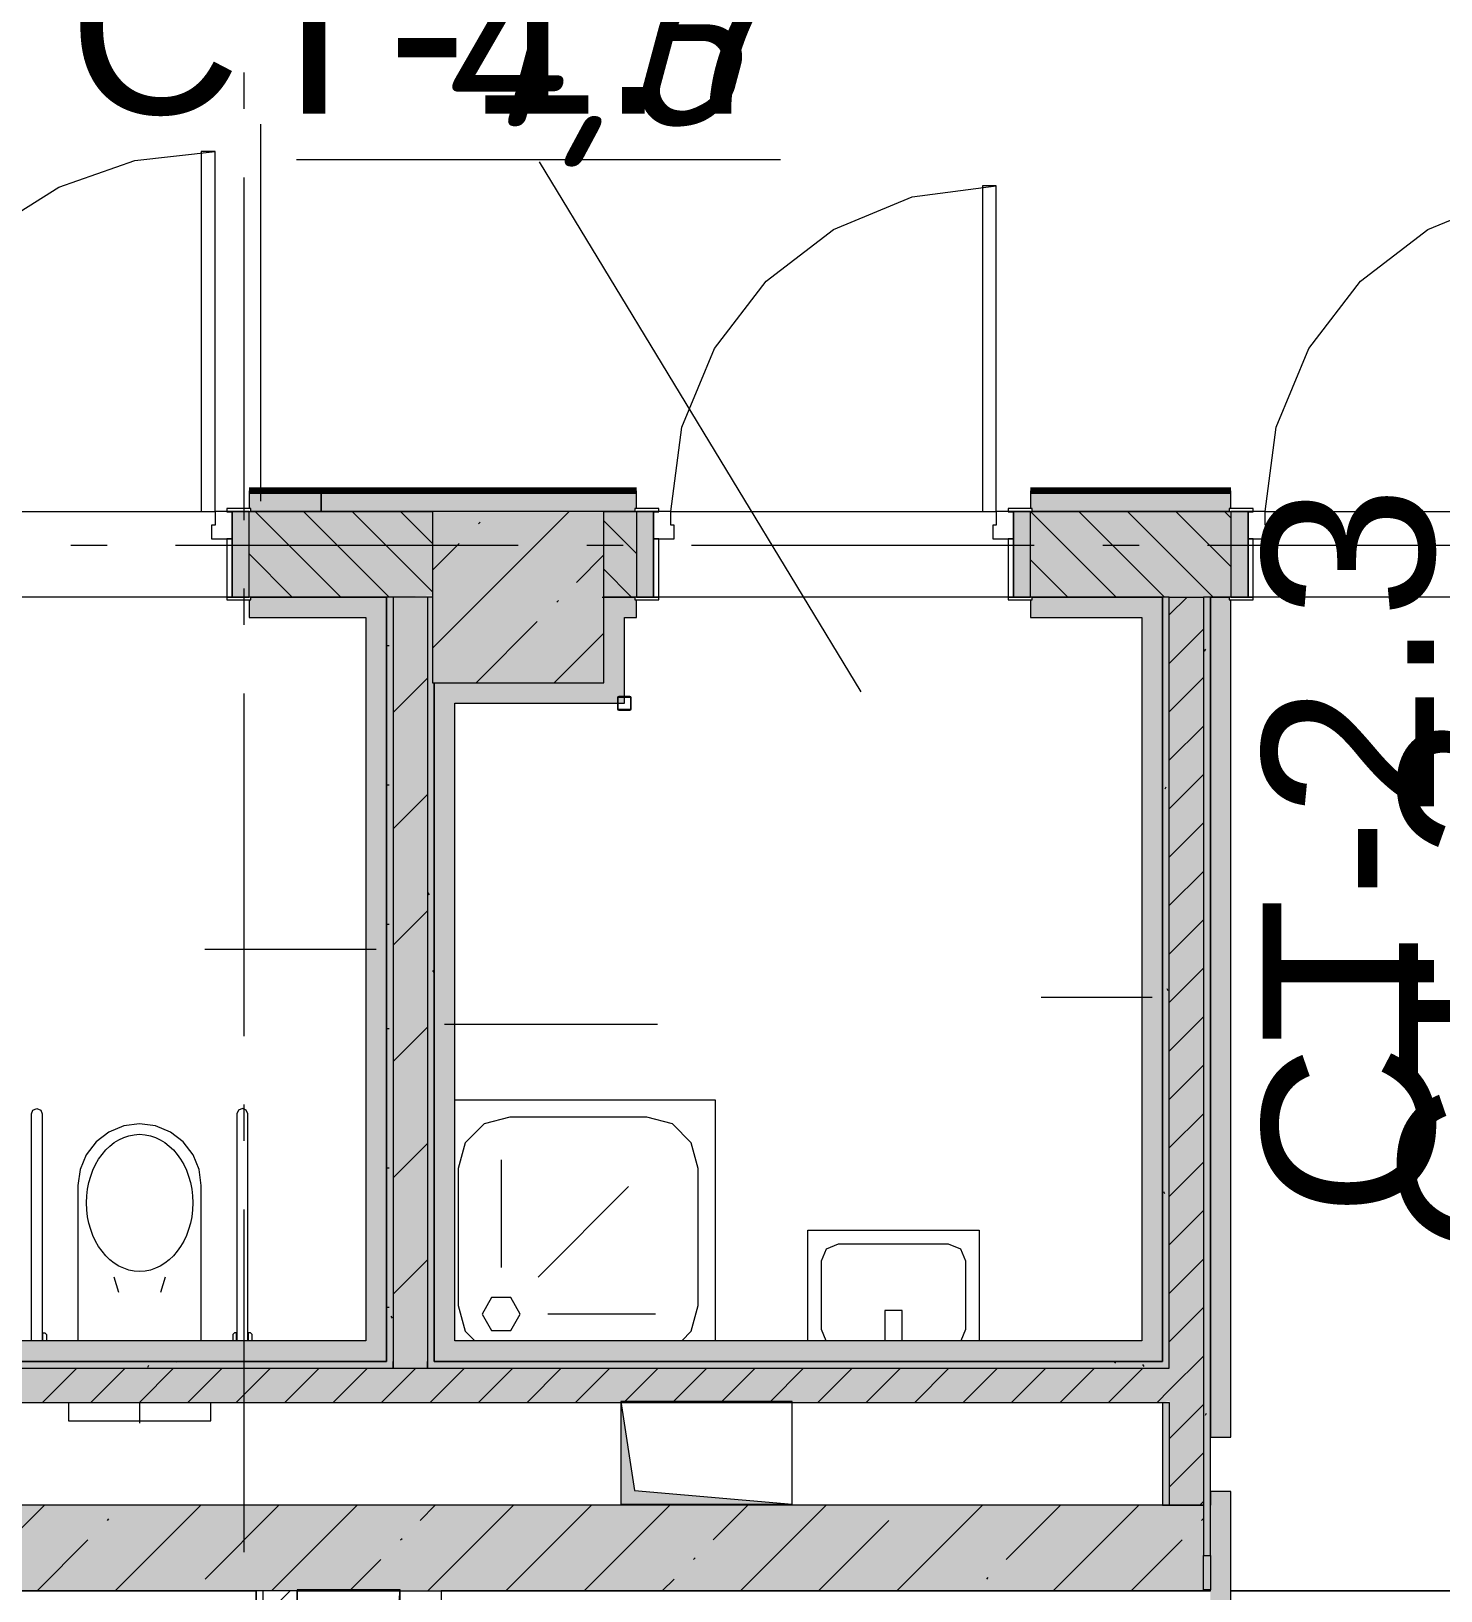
# Model space of a CAD drawing. Header units: millimetres. Extents: x -537608 to 253996, y -217170 to 186033.
# Drawn here: x -305297 to -301184, y 96271 to 100822 of the extents above; entities that cross this region are included whole.
import ezdxf

# ---------------------------------------------------------------- set-up
doc = ezdxf.new("R2010")
doc.units = ezdxf.units.MM
doc.layers.add('16) Лак 1.6м', color=160, linetype='Continuous', lineweight=90)
doc.layers.add('PDF _Геометрия', color=7, linetype='Continuous')
doc.layers.add('PDF _Текст', color=7, linetype='Continuous')
doc.layers.add('PDF _Сплошная заливка', color=7, linetype='Continuous', true_color=0xffffff)
doc.styles.add('PDF GOST-Common', font='arial.ttf')
doc.styles.add('PDF ISOCPEUR Italic', font='isocpeui.ttf')

msp = doc.modelspace()

# ---------------------------------------------------------------- hatches: boundary and pattern name
at = {"layer": 'PDF _Сплошная заливка', "true_color": 0x93bf4f, "transparency": 33554559}
h = msp.add_hatch(color=73, dxfattribs=at)
h.paths.add_polyline_path([(-304655.8368, 99421.2652), (-304450.8842, 99421.2652), (-304450.8842, 99481.2658), (-304660.8403, 99481.2658), (-304660.8403, 99429.2655), (-304655.8368, 99429.2655), (-304655.8368, 99422.6947)], flags=0)
h.paths.add_polyline_path([(-306110.8803, 99421.2652), (-305915.8399, 99421.2652), (-305915.8399, 99429.2655), (-305910.8364, 99429.2655), (-305910.8364, 99481.2658), (-306110.8803, 99481.2658)], flags=0)
at = {"layer": 'PDF _Сплошная заливка', "true_color": 0xff7d7d, "transparency": 33554559}
h = msp.add_hatch(color=11, dxfattribs=at)
h.paths.add_polyline_path([(-265730.8894, 99421.2652), (-265730.8894, 99481.2658), (-277436.1833, 99481.2658), (-277436.1833, 99421.2652), (-265834.8297, 99421.2652)], flags=0)
h.paths.add_polyline_path([(-279726.1853, 99421.2652), (-279196.1797, 99421.2652), (-279196.1797, 99481.2658), (-280850.8107, 99481.2658), (-280850.8107, 99421.2652), (-280027.6074, 99421.2652)], flags=0)
h.paths.add_polyline_path([(-282050.8153, 99421.2652), (-282050.8153, 99481.2658), (-283583.1843, 99481.2658), (-283583.1843, 99421.2652), (-282532.2157, 99421.2652)], flags=0)
h.paths.add_polyline_path([(-284283.1869, 99421.2652), (-284283.1869, 99481.2658), (-284486.1847, 99481.2658), (-284486.1847, 99421.2652)], flags=0)
h.paths.add_polyline_path([(-285226.1806, 99421.2652), (-285186.1787, 99421.2652), (-285186.1787, 99481.2658), (-285806.1863, 99481.2658), (-285806.1863, 99421.2652), (-285726.1825, 99421.2652)], flags=0)
h.paths.add_polyline_path([(-288226.1835, 99421.2652), (-287566.1827, 99421.2652), (-287566.1827, 99481.2658), (-297826.1774, 99481.2658), (-297826.1774, 99421.2652), (-288376.296, 99421.2652)], flags=0)
h.paths.add_polyline_path([(-300641.1814, 99421.2652), (-299586.1825, 99421.2652), (-299586.1825, 99481.2658), (-300646.1762, 99481.2658), (-300646.1762, 99429.2655), (-300641.1814, 99429.2655)], flags=0)
h.paths.add_polyline_path([(-302375.8418, 99421.2652), (-301801.1754, 99421.2652), (-301801.1754, 99429.2655), (-301796.1806, 99429.2655), (-301796.1806, 99481.2658), (-302380.8367, 99481.2658), (-302380.8367, 99429.2655), (-302375.8418, 99429.2655), (-302375.8418, 99421.7776)], flags=0)
h.paths.add_polyline_path([(-303535.8359, 99421.2652), (-303535.8359, 99429.2655), (-303530.8411, 99429.2655), (-303530.8411, 99481.2658), (-304450.8842, 99481.2658), (-304450.8842, 99421.2652), (-303626.1825, 99421.2652)], flags=0)
at = {"layer": 'PDF _Сплошная заливка', "transparency": 33554559}
h = msp.add_hatch(color=256, dxfattribs=at)
h.paths.add_polyline_path([(-280850.8107, 99171.2642), (-279726.1853, 99171.2642), (-279726.1853, 99421.2652), (-280850.8107, 99421.2652)], flags=0)
h.paths.add_polyline_path([(-284283.1869, 99171.2642), (-284283.1869, 99421.2652), (-284486.1847, 99421.2652), (-284486.1847, 99171.2642), (-284326.1857, 99171.2642)], flags=0)
h.paths.add_polyline_path([(-285186.1787, 99171.2642), (-285186.1787, 99421.2652), (-285226.1806, 99421.2652), (-285226.1806, 99171.2642)], flags=0)
h.paths.add_polyline_path([(-283406.1856, 99171.2642), (-282050.8153, 99171.2642), (-282050.8153, 99421.2652), (-283583.1843, 99421.2652), (-283583.1843, 99171.2642), (-283426.1823, 99171.2642)], flags=0)
h.paths.add_polyline_path([(-289846.1777, 99171.2642), (-288726.1855, 99171.2642), (-288726.1855, 99421.2652), (-294226.1807, 99421.2652), (-294226.1807, 99171.2642), (-290046.0407, 99171.2642)], flags=0)
h.paths.add_polyline_path([(-287566.1827, 99171.2642), (-287568.1806, 99421.2652), (-288226.1835, 99419.2651), (-288226.1835, 99171.2642), (-287568.1806, 99171.2642)], flags=0)
h.paths.add_polyline_path([(-285806.1863, 99171.2642), (-285726.1825, 99171.2642), (-285726.1825, 99421.2652), (-285804.1797, 99419.2651), (-285806.1863, 99173.2643)], flags=0)
h.paths.add_polyline_path([(-299626.1757, 99171.2642), (-299588.1804, 99173.2643), (-299588.1804, 99421.2652), (-299626.1757, 99419.2651), (-299626.1757, 99181.2647)], flags=0)
h.paths.add_polyline_path([(-296724.9933, 99171.2642), (-294726.1827, 99171.2642), (-294726.1827, 99421.2652), (-297226.1837, 99421.2652), (-297226.1837, 99171.2642)], flags=0)
h.paths.add_polyline_path([(-297726.177, 99171.2642), (-297726.177, 99421.2652), (-297824.1795, 99419.2651), (-297824.1795, 99171.2642)], flags=0)
h.paths.add_polyline_path([(-304260.8388, 99171.2642), (-304126.1758, 99175.3096), (-304126.1758, 99421.2652), (-304660.8403, 99421.2652), (-304660.8403, 99171.2642), (-304320.8373, 99171.2642)], flags=0)
h.paths.add_polyline_path([(-303626.1825, 99171.2642), (-303530.8411, 99171.2642), (-303530.8411, 99421.2652), (-303626.1825, 99421.2652), (-303626.1825, 99380.8671)], flags=0)
h.paths.add_polyline_path([(-302380.8367, 99171.2642), (-301796.1806, 99171.2642), (-301796.1806, 99421.2652), (-302380.8367, 99421.2652)], flags=0)
h.paths.add_polyline_path([(-300641.1814, 99171.2642), (-300126.1777, 99171.2642), (-300126.1777, 99421.2652), (-300646.1762, 99421.2652), (-300646.1762, 99171.2642)], flags=0)
h.paths.add_polyline_path([(-307060.8409, 99171.2642), (-305910.8364, 99171.2642), (-305910.8364, 99421.2652), (-307476.1801, 99421.2652), (-307476.1801, 99171.2642), (-307080.8375, 99171.2642)], flags=0)
h.paths.add_polyline_path([(-308626.1759, 99171.2642), (-308626.1759, 99421.2652), (-308726.1763, 99421.2652), (-308726.1763, 99171.2642), (-308631.1794, 99171.2642)], flags=0)
at = {"layer": 'PDF _Сплошная заливка', "true_color": 0xbce362, "transparency": 33554559}
h = msp.add_hatch(color=63, dxfattribs=at)
h.paths.add_polyline_path([(-304660.8403, 99111.2657), (-304320.8373, 99111.2657), (-304320.8373, 99171.2642), (-304655.8368, 99171.2642), (-304655.8368, 99163.266), (-304660.8403, 99163.266)], flags=0)
h.paths.add_polyline_path([(-305915.8399, 99111.2657), (-305910.8364, 99111.2657), (-305910.8364, 99163.266), (-305915.8399, 99163.266), (-305915.8399, 99171.2642), (-306580.8356, 99171.2642), (-306580.8356, 99111.2657)], flags=0)
at = {"layer": 'PDF _Сплошная заливка', "transparency": 33554559}
for points in [[(-304240.8421, 96920.84), (-304140.8417, 96920.84), (-304140.8417, 99171.2642), (-304240.8421, 99171.2642), (-304240.8421, 96940.841)], [(-304120.8365, 96940.841), (-304120.8365, 98921.2654), (-304126.1758, 98921.2654), (-304126.1758, 99171.2642), (-304140.8417, 99171.2642), (-304140.8417, 96940.841)], [(-301976.1761, 96521.2648), (-301876.1758, 96521.2648), (-301876.1758, 99171.2642), (-301976.1761, 99171.2642), (-301976.1761, 96820.8396)], [(-301996.1814, 96820.8396), (-301976.1761, 96824.8312), (-301976.1761, 96920.84), (-306760.8397, 96920.84), (-306760.8397, 96820.8396), (-302569.0737, 96820.8396)], [(-304100.8398, 96271.2638), (-301876.1758, 96273.856), (-301876.1758, 96521.2648), (-306776.1774, 96521.2648), (-306776.1774, 96271.2638), (-304220.8369, 96271.2638)]]:
    msp.add_hatch(color=256, dxfattribs=at).paths.add_polyline_path(points)
at = {"layer": 'PDF _Сплошная заливка', "true_color": 0xbce362, "transparency": 33554559}
h = msp.add_hatch(color=63, dxfattribs=at)
h.paths.add_polyline_path([(-301996.1814, 99111.2657), (-301996.1814, 99171.2642), (-302375.8418, 99170.3406), (-302375.8418, 99163.266), (-302380.8367, 99163.266), (-302380.8367, 99111.2657), (-302056.1799, 99111.2657)], flags=0)
h.paths.add_polyline_path([(-303530.8411, 99111.2657), (-303530.8411, 99163.266), (-303535.8359, 99163.266), (-303535.8359, 99171.2642), (-303626.1825, 99171.2642), (-303626.1825, 99111.2657), (-303535.8359, 99111.2657)], flags=0)
at = {"layer": 'PDF _Сплошная заливка', "transparency": 33554559}
h = msp.add_hatch(color=256, dxfattribs=at)
h.paths.add_polyline_path([(-301996.1814, 96521.2648), (-301976.1761, 96521.2648), (-301976.1761, 96820.8396), (-301996.1814, 96820.8396)], flags=0)
h.paths.add_polyline_path([(-301996.1814, 96920.84), (-301976.1761, 96920.84), (-301976.1761, 99171.2642), (-301996.1814, 99171.2642), (-301996.1814, 96940.841)], flags=0)
at = {"layer": 'PDF _Сплошная заливка', "true_color": 0x2254ff, "transparency": 33554559}
for points in [[(-301856.1792, 96719.6551), (-301796.1806, 96719.6551), (-301796.1806, 99163.266), (-301801.1754, 99163.266), (-301801.1754, 99171.2642), (-301856.1792, 99171.2642), (-301856.1792, 96824.8312)], [(-301856.1792, 96211.2653), (-301796.1806, 96211.2653), (-301796.1806, 96561.2667), (-301856.1792, 96561.2667), (-301856.1792, 96271.2638)]]:
    msp.add_hatch(color=160, dxfattribs=at).paths.add_polyline_path(points)
at = {"layer": 'PDF _Сплошная заливка', "true_color": 0xbce362, "transparency": 33554559}
for points in [[(-304120.8365, 97000.8395), (-304060.838, 97000.8395), (-304060.838, 98921.2654), (-304120.8365, 98921.2654), (-304120.8365, 98240.7297)], [(-303626.1825, 98861.2647), (-303566.1754, 98861.2647), (-303566.1754, 98921.2654), (-304060.838, 98921.2654), (-304060.838, 98861.2647)], [(-305073.682, 96940.841), (-304320.8373, 96940.841), (-304320.8373, 97000.8395), (-306640.8341, 97000.8395), (-306640.8341, 96940.841), (-305491.1139, 96940.841)], [(-302056.1799, 96940.841), (-302056.1799, 97000.8395), (-304120.8365, 97000.8395), (-304120.8365, 96940.841), (-303403.9461, 96940.841)]]:
    msp.add_hatch(color=63, dxfattribs=at).paths.add_polyline_path(points)
at = {"layer": 'PDF _Сплошная заливка', "transparency": 33554559}
h = msp.add_hatch(color=256, dxfattribs=at)
h.paths.add_polyline_path([(-301996.1814, 96920.84), (-301996.1814, 96940.841), (-304140.8417, 96940.841), (-304140.8417, 96920.84), (-303403.9461, 96920.84)], flags=0)
h.paths.add_polyline_path([(-305073.682, 96920.84), (-304240.8421, 96920.84), (-304240.8421, 96940.841), (-306660.8394, 96940.841), (-306660.8394, 96920.84), (-305491.1139, 96920.84)], flags=0)
at = {"layer": 'PDF _Сплошная заливка', "true_color": 0xe2e2e2, "transparency": 33554559}
for points in [[(-303076.1803, 96523.8526), (-303536.1804, 96563.8545), (-303576.1823, 96823.8538), (-303576.1823, 96523.8526), (-303403.9461, 96523.8526)], [(-304238.8097, 95773.8541), (-304220.8369, 95773.8541), (-304220.8369, 96273.856), (-304260.8388, 95813.8559), (-304520.838, 95773.8541)]]:
    msp.add_hatch(color=254, dxfattribs=at).paths.add_polyline_path(points)
at = {"layer": 'PDF _Сплошная заливка', "transparency": 33554559}
h = msp.add_hatch(color=256, dxfattribs=at)
h.paths.add_polyline_path([(-300226.178, 96273.856), (-300226.178, 96373.852), (-300906.1755, 96373.852), (-300906.1755, 96273.856), (-300246.1832, 96273.856)], flags=0)
h.paths.add_polyline_path([(-301856.1792, 96273.856), (-301856.1792, 96373.852), (-301876.1758, 96373.852), (-301876.1758, 96273.856)], flags=0)

# ---------------------------------------------------------------- linework, layer by layer
at = {"layer": '16) Лак 1.6м'}
for p, q in [((-304450.8842, 99481.2658), (-304660.8403, 99481.2658)), ((-303530.8411, 99481.2658), (-304450.8842, 99481.2658)), ((-301796.1806, 99481.2658), (-302380.8367, 99481.2658))]:
    msp.add_line(p, q, dxfattribs=at)
at = {"layer": 'PDF _Геометрия', "color": 253, "lineweight": 9, "true_color": 0xaaaaaa}
for p, q in [((-304676.1779, 100595.8413), (-304676.1779, 100701.674)), ((-304523.0943, 100448.2627), (-303110.1884, 100448.2627)), ((-302875.3098, 98894.5408), (-303814.0578, 100440.8523)), ((-304676.1779, 99395.8409), (-304676.1779, 100395.8405)), ((-305075.8608, 99321.2648), (-305181.7, 99321.2648)), ((-303875.8648, 99321.2648), (-304875.86, 99321.2648)), ((-303570.0335, 99321.2648), (-303675.8641, 99321.2648)), ((-302370.0288, 99321.2648), (-303370.0327, 99321.2648)), ((-302064.1975, 99321.2648), (-302170.0281, 99321.2648)), ((-300864.1929, 99321.2648), (-301864.1967, 99321.2648)), ((-304676.1779, 99090.0074), (-304676.1779, 99195.8424)), ((-303630.8415, 99171.2642), (-303622.8411, 99171.2642)), ((-302046.1816, 99171.2642), (-302039.1802, 99171.2642)), ((-304676.1779, 97890.0092), (-304676.1779, 98890.0088)), ((-305296.7539, 97662.9889), (-305292.069, 97674.3005)), ((-305292.069, 97674.3005), (-305280.7531, 97678.9897)), ((-305280.7531, 97678.9897), (-305269.4458, 97674.3005)), ((-305269.4458, 97674.3005), (-305264.7523, 97662.9889)), ((-304692.0409, 97674.1542), (-304696.7257, 97662.8383)), ((-304680.7336, 97678.839), (-304692.0409, 97674.1542)), ((-304669.4177, 97674.1542), (-304680.7336, 97678.839)), ((-304676.1779, 97584.1736), (-304676.1779, 97690.0085)), ((-304664.7328, 97662.8383), (-304669.4177, 97674.1542)), ((-304060.838, 97703.852), (-303750.8385, 97703.852)), ((-303750.8385, 97703.852), (-303300.8368, 97703.852)), ((-303300.8368, 97703.852), (-303300.8368, 97253.8545)), ((-305296.7539, 97000.8395), (-305296.7539, 97662.9889)), ((-305264.7523, 97662.9889), (-305264.7523, 97000.8395)), ((-305027.3677, 97627.7838), (-305070.7799, 97609.8024)), ((-304980.7864, 97633.9154), (-305027.3677, 97627.7838)), ((-304934.1965, 97627.7838), (-304980.7864, 97633.9154)), ((-304890.7843, 97609.8024), (-304934.1965, 97627.7838)), ((-304696.7257, 97662.8383), (-304696.7257, 97000.8395)), ((-304664.7328, 97000.8395), (-304664.7328, 97662.8383)), ((-303975.8394, 97633.7561), (-304030.7397, 97578.8515)), ((-303900.839, 97653.8518), (-303975.8394, 97633.7561)), ((-303750.8385, 97653.8518), (-303900.839, 97653.8518)), ((-303500.8376, 97653.8518), (-303750.8385, 97653.8518)), ((-303425.8372, 97633.7561), (-303500.8376, 97653.8518)), ((-303370.9369, 97578.8515), (-303425.8372, 97633.7561)), ((-305108.0604, 97581.1939), (-305136.6689, 97543.9177)), ((-305070.7799, 97609.8024), (-305108.0604, 97581.1939)), ((-304853.5038, 97581.1939), (-304890.7843, 97609.8024)), ((-304824.8953, 97543.9177), (-304853.5038, 97581.1939)), ((-304030.7397, 97578.8515), (-304050.8396, 97503.8556)), ((-303350.837, 97503.8556), (-303370.9369, 97578.8515)), ((-305136.6689, 97543.9177), (-305154.6503, 97500.5055)), ((-304806.9139, 97500.5055), (-304824.8953, 97543.9177)), ((-305154.6503, 97500.5055), (-305160.7819, 97453.9156)), ((-304800.7822, 97453.9156), (-304806.9139, 97500.5055)), ((-304050.8396, 97503.8556), (-304050.8396, 97103.854)), ((-303925.8392, 97528.8556), (-303925.8392, 97214.7182)), ((-303350.837, 97253.8545), (-303350.837, 97503.8556)), ((-305160.7819, 97453.9156), (-305160.7819, 97000.8395)), ((-304800.7822, 97000.8395), (-304800.7822, 97453.9156)), ((-303553.9122, 97450.7809), (-303818.071, 97186.6178)), ((-304676.1779, 96384.1776), (-304676.1779, 97384.1771)), ((-303030.8392, 97000.8395), (-303030.8392, 97323.8557)), ((-303030.8392, 97323.8557), (-302530.8373, 97323.8557)), ((-302530.8373, 97323.8557), (-302530.8373, 97000.8395)), ((-302990.8373, 97233.8536), (-302976.1972, 97269.2094)), ((-302976.1972, 97269.2094), (-302940.8371, 97283.8538)), ((-302940.8371, 97283.8538), (-302620.8393, 97283.8538)), ((-302620.8393, 97283.8538), (-302585.4792, 97269.2094)), ((-302585.4792, 97269.2094), (-302570.8392, 97233.8536)), ((-303350.837, 97103.854), (-303350.837, 97253.8545)), ((-303300.8368, 97253.8545), (-303300.8368, 97000.8395)), ((-302990.8373, 97033.8528), (-302990.8373, 97233.8536)), ((-302570.8392, 97233.8536), (-302570.8392, 97033.8528)), ((-305055.7781, 97187.113), (-305042.5245, 97143.0636)), ((-304919.0483, 97143.0636), (-304905.7861, 97187.113)), ((-303953.7328, 97127.1705), (-303981.6265, 97078.8539)), ((-303897.9455, 97127.1705), (-303953.7328, 97127.1705)), ((-303870.0518, 97078.8539), (-303897.9455, 97127.1705)), ((-304050.8396, 97103.854), (-304030.7397, 97028.8537)), ((-303981.6265, 97078.8539), (-303953.7328, 97030.5373)), ((-303897.9455, 97030.5373), (-303870.0518, 97078.8539)), ((-303475.8375, 97078.8539), (-303789.9706, 97078.8539)), ((-303370.9369, 97028.8537), (-303350.837, 97103.854)), ((-302755.8381, 97088.8651), (-302805.8383, 97088.8651)), ((-302805.8383, 97088.8651), (-302805.8383, 97000.8395)), ((-302755.8381, 97000.8395), (-302755.8381, 97088.8651)), ((-302977.1617, 97000.8395), (-302990.8373, 97033.8528)), ((-302570.8392, 97033.8528), (-302584.5147, 97000.8395)), ((-305263.7534, 97000.8395), (-305263.7534, 97023.9881)), ((-305263.7534, 97023.9881), (-305257.5529, 97023.9881)), ((-305257.5529, 97023.9881), (-305252.558, 97018.9889)), ((-305252.558, 97018.9889), (-305252.558, 97000.8395)), ((-304703.9338, 97023.8416), (-304708.9286, 97018.8382)), ((-304708.9286, 97018.8382), (-304708.9286, 97000.8395)), ((-304697.7333, 97023.8416), (-304703.9338, 97023.8416)), ((-304697.7333, 97000.8395), (-304697.7333, 97023.8416)), ((-304657.5334, 97023.8416), (-304663.7338, 97023.8416)), ((-304663.7338, 97023.8416), (-304663.7338, 97000.8395)), ((-304652.5299, 97018.8382), (-304657.5334, 97023.8416)), ((-304652.5299, 97000.8395), (-304652.5299, 97018.8382)), ((-304030.7397, 97028.8537), (-304002.7254, 97000.8395)), ((-303953.7328, 97030.5373), (-303897.9455, 97030.5373)), ((-303398.9512, 97000.8395), (-303370.9369, 97028.8537)), ((-305188.7875, 96820.8396), (-305188.7875, 96766.8393)), ((-304980.7864, 96820.8396), (-304980.7864, 96760.5397)), ((-304772.7853, 96766.8393), (-304772.7853, 96820.8396)), ((-303576.1823, 96823.8538), (-303576.1823, 96523.8526)), ((-303076.1803, 96823.8538), (-303576.1823, 96823.8538)), ((-303576.1823, 96823.8538), (-303536.1804, 96563.8545)), ((-303076.1803, 96523.8526), (-303076.1803, 96823.8538)), ((-305188.7875, 96766.8393), (-304772.7853, 96766.8393)), ((-303536.1804, 96563.8545), (-303076.1803, 96523.8526)), ((-303576.1823, 96523.8526), (-303076.1803, 96523.8526)), ((-304220.8369, 96273.856), (-304520.838, 96273.856)), ((-304520.838, 96273.856), (-304520.838, 95773.8541)), ((-304260.8388, 95813.8559), (-304220.8369, 96273.856)), ((-304220.8369, 95773.8541), (-304220.8369, 96273.856))]:
    msp.add_line(p, q, dxfattribs=at)
at = {"layer": 'PDF _Геометрия', "lineweight": 9}
for p, q in [((-304627.1336, 99451.2644), (-304627.1336, 100551.0189)), ((-304994.4878, 100444.9386), (-304760.8407, 100471.2649)), ((-304760.8407, 100471.2649), (-304800.834, 100471.2649)), ((-304800.834, 100471.2649), (-304800.834, 99421.2652)), ((-304760.8407, 99421.2652), (-304760.8407, 100471.2649)), ((-305216.4143, 100367.2816), (-304994.4878, 100444.9386)), ((-305415.5021, 100242.1885), (-305216.4143, 100367.2816)), ((-302726.713, 100338.8949), (-302480.8371, 100371.2645)), ((-302480.8371, 100371.2645), (-302520.8389, 100371.2645)), ((-302520.8389, 100371.2645), (-302520.8389, 99421.2652)), ((-302480.8371, 99421.2652), (-302480.8371, 100371.2645)), ((-302955.8389, 100243.9884), (-302726.713, 100338.8949)), ((-301221.1784, 100243.9884), (-300992.0611, 100338.8949)), ((-303152.593, 100093.0168), (-302955.8389, 100243.9884)), ((-301417.9325, 100093.0168), (-301221.1784, 100243.9884)), ((-303303.5667, 99896.2649), (-303152.593, 100093.0168)), ((-301568.9062, 99896.2649), (-301417.9325, 100093.0168)), ((-303398.4689, 99667.1432), (-303303.5667, 99896.2649)), ((-301663.8084, 99667.1432), (-301568.9062, 99896.2649)), ((-303430.8407, 99421.2652), (-303398.4689, 99667.1432)), ((-301696.1802, 99421.2652), (-301663.8084, 99667.1432)), ((-304660.8403, 99481.2658), (-304660.8403, 99429.2655)), ((-304450.8842, 99481.2658), (-304450.8842, 99421.2652)), ((-304450.8842, 99421.2652), (-304450.8842, 99481.2658)), ((-303530.8411, 99429.2655), (-303530.8411, 99481.2658)), ((-302380.8367, 99481.2658), (-302380.8367, 99429.2655)), ((-301796.1806, 99429.2655), (-301796.1806, 99481.2658)), ((-304800.834, 99421.2652), (-304760.8407, 99421.2652)), ((-304760.8407, 99421.2652), (-304760.8407, 99381.2654)), ((-304710.8405, 99421.2652), (-304760.8407, 99421.2652)), ((-304655.8368, 99429.2655), (-304725.8422, 99429.2655)), ((-304725.8422, 99429.2655), (-304725.8422, 99421.2652)), ((-304710.8405, 99421.2652), (-304725.8422, 99421.2652)), ((-304725.8422, 99421.2652), (-304725.8422, 99420.264)), ((-304725.8422, 99421.2652), (-304655.8368, 99421.2652)), ((-304725.8422, 99420.264), (-304710.8405, 99420.264)), ((-304710.8405, 99341.2657), (-304710.8405, 99421.2652)), ((-304660.8403, 99421.2652), (-304710.8405, 99421.2652)), ((-304710.8405, 99421.2652), (-304710.8405, 99171.2642)), ((-304710.8405, 99420.264), (-304710.8405, 99421.2652)), ((-304660.8403, 99171.2642), (-304660.8403, 99421.2652)), ((-304655.8368, 99421.2652), (-304655.8368, 99429.2655)), ((-304450.8842, 99421.2652), (-304655.8368, 99421.2652)), ((-304655.8368, 99421.2652), (-304450.8842, 99421.2652)), ((-304393.7621, 99171.2642), (-304643.763, 99421.2652)), ((-304252.3475, 99171.2642), (-304502.3399, 99421.2652)), ((-304450.8842, 99421.2652), (-304126.1758, 99421.2652)), ((-304126.1758, 99421.2652), (-304450.8842, 99421.2652)), ((-304126.1758, 99186.5222), (-304360.9252, 99421.2652)), ((-304126.1758, 99327.9432), (-304219.502, 99421.2652)), ((-304126.1758, 99022.0559), (-303726.9666, 99421.2652)), ((-303626.1825, 99421.2652), (-304126.1758, 99421.2652)), ((-304126.1758, 99421.2652), (-304126.1758, 98921.2654)), ((-303626.1825, 98921.2654), (-303626.1825, 99421.2652)), ((-303535.8359, 99421.2652), (-303626.1825, 99421.2652)), ((-303626.1825, 99421.2652), (-303535.8359, 99421.2652)), ((-303465.8391, 99429.2655), (-303535.8359, 99429.2655)), ((-303535.8359, 99429.2655), (-303535.8359, 99421.2652)), ((-303535.8359, 99421.2652), (-303465.8391, 99421.2652)), ((-303480.8409, 99421.2652), (-303530.8411, 99421.2652)), ((-303530.8411, 99421.2652), (-303530.8411, 99171.2642)), ((-303430.8407, 99421.2652), (-303480.8409, 99421.2652)), ((-303480.8409, 99421.2652), (-303480.8409, 99341.2657)), ((-303480.8409, 99171.2642), (-303480.8409, 99421.2652)), ((-303465.8391, 99421.2652), (-303480.8409, 99421.2652)), ((-303480.8409, 99421.2652), (-303480.8409, 99420.264)), ((-303480.8409, 99420.264), (-303465.8391, 99420.264)), ((-303465.8391, 99421.2652), (-303465.8391, 99429.2655)), ((-303465.8391, 99420.264), (-303465.8391, 99421.2652)), ((-303430.8407, 99381.2654), (-303430.8407, 99421.2652)), ((-302520.8389, 99421.2652), (-302480.8371, 99421.2652)), ((-302480.8371, 99421.2652), (-302480.8371, 99381.2654)), ((-302430.8368, 99421.2652), (-302480.8371, 99421.2652)), ((-302375.8418, 99429.2655), (-302445.8387, 99429.2655)), ((-302445.8387, 99429.2655), (-302445.8387, 99421.2652)), ((-302430.8368, 99421.2652), (-302445.8387, 99421.2652)), ((-302445.8387, 99421.2652), (-302445.8387, 99420.264)), ((-302445.8387, 99421.2652), (-302375.8418, 99421.2652)), ((-302445.8387, 99420.264), (-302430.8368, 99420.264)), ((-302430.8368, 99341.2657), (-302430.8368, 99421.2652)), ((-302380.8367, 99421.2652), (-302430.8368, 99421.2652)), ((-302430.8368, 99421.2652), (-302430.8368, 99171.2642)), ((-302430.8368, 99420.264), (-302430.8368, 99421.2652)), ((-302380.8367, 99171.2642), (-302380.8367, 99421.2652)), ((-302131.0252, 99171.2642), (-302380.8367, 99421.08)), ((-302375.8418, 99421.2652), (-302375.8418, 99429.2655)), ((-301801.1754, 99421.2652), (-302375.8418, 99421.2652)), ((-302375.8418, 99421.2652), (-301801.1754, 99421.2652)), ((-301989.602, 99171.2642), (-302239.6029, 99421.2652)), ((-301848.1787, 99171.2642), (-302098.1797, 99421.2652)), ((-301796.1806, 99260.685), (-301956.7565, 99421.2652)), ((-301796.1806, 99402.106), (-301815.3419, 99421.2652)), ((-301731.1786, 99429.2655), (-301801.1754, 99429.2655)), ((-301801.1754, 99429.2655), (-301801.1754, 99421.2652)), ((-301801.1754, 99421.2652), (-301731.1786, 99421.2652)), ((-301746.1804, 99421.2652), (-301796.1806, 99421.2652)), ((-301796.1806, 99421.2652), (-301796.1806, 99171.2642)), ((-301696.1802, 99421.2652), (-301746.1804, 99421.2652)), ((-301746.1804, 99421.2652), (-301746.1804, 99341.2657)), ((-301746.1804, 99171.2642), (-301746.1804, 99421.2652)), ((-301731.1786, 99421.2652), (-301746.1804, 99421.2652)), ((-301746.1804, 99421.2652), (-301746.1804, 99420.264)), ((-301746.1804, 99420.264), (-301731.1786, 99420.264)), ((-301731.1786, 99421.2652), (-301731.1786, 99429.2655)), ((-301731.1786, 99420.264), (-301731.1786, 99421.2652)), ((-301696.1802, 99381.2654), (-301696.1802, 99421.2652)), ((-304760.8407, 99381.2654), (-304770.839, 99381.2654)), ((-304770.839, 99381.2654), (-304770.839, 99341.2657)), ((-303991.4957, 99384.8329), (-303986.7591, 99389.5759)), ((-303530.8411, 99298.2885), (-303626.1825, 99393.6277)), ((-303420.8424, 99381.2654), (-303430.8407, 99381.2654)), ((-303420.8424, 99341.2657), (-303420.8424, 99381.2654)), ((-302480.8371, 99381.2654), (-302490.8354, 99381.2654)), ((-302490.8354, 99381.2654), (-302490.8354, 99341.2657)), ((-301686.1819, 99381.2654), (-301696.1802, 99381.2654)), ((-301686.1819, 99341.2657), (-301686.1819, 99381.2654)), ((-304770.839, 99341.2657), (-304710.8405, 99341.2657)), ((-304710.8405, 99341.2657), (-304725.8422, 99341.2657)), ((-304725.8422, 99341.2657), (-304725.8422, 99171.2642)), ((-304710.8405, 99171.2642), (-304710.8405, 99341.2657)), ((-304126.1758, 99250.1548), (-304048.5231, 99327.8098)), ((-303480.8409, 99341.2657), (-303420.8424, 99341.2657)), ((-303465.8391, 99341.2657), (-303480.8409, 99341.2657)), ((-303480.8409, 99341.2657), (-303480.8409, 99171.2642)), ((-303465.8391, 99171.2642), (-303465.8391, 99341.2657)), ((-302490.8354, 99341.2657), (-302430.8368, 99341.2657)), ((-302430.8368, 99341.2657), (-302445.8387, 99341.2657)), ((-302445.8387, 99341.2657), (-302445.8387, 99171.2642)), ((-302430.8368, 99171.2642), (-302430.8368, 99341.2657)), ((-301746.1804, 99341.2657), (-301686.1819, 99341.2657)), ((-301731.1786, 99341.2657), (-301746.1804, 99341.2657)), ((-301746.1804, 99341.2657), (-301746.1804, 99171.2642)), ((-301731.1786, 99171.2642), (-301731.1786, 99341.2657)), ((-304535.1853, 99171.2642), (-304660.8403, 99296.917)), ((-303706.3757, 99213.7592), (-303626.1825, 99293.9567)), ((-302272.4484, 99171.2642), (-302380.8367, 99279.6589)), ((-303545.24, 99171.2642), (-303626.1825, 99252.2067)), ((-304725.8422, 99171.2642), (-304710.8405, 99171.2642)), ((-304655.8368, 99171.2642), (-304725.8422, 99171.2642)), ((-304725.8422, 99171.2642), (-304725.8422, 99163.266)), ((-304710.8405, 99171.2642), (-304660.8403, 99171.2642)), ((-304655.8368, 99163.266), (-304655.8368, 99171.2642)), ((-304655.8368, 99171.2642), (-304320.8373, 99171.2642)), ((-304320.8373, 99171.2642), (-304655.8368, 99171.2642)), ((-304320.8373, 99171.2642), (-304260.8388, 99171.2642)), ((-304260.8388, 99171.2642), (-304320.8373, 99171.2642)), ((-304240.8421, 99171.2642), (-304260.8388, 99171.2642)), ((-304260.8388, 99171.2642), (-304260.8388, 96940.841)), ((-304260.8388, 96940.841), (-304260.8388, 99171.2642)), ((-304140.8417, 99171.2642), (-304240.8421, 99171.2642)), ((-304240.8421, 99171.2642), (-304240.8421, 96940.841)), ((-304126.1758, 99171.2642), (-304140.8417, 99171.2642)), ((-304140.8417, 99171.2642), (-304140.8417, 96940.841)), ((-303626.1825, 99171.2642), (-303535.8359, 99171.2642)), ((-303535.8359, 99171.2642), (-303626.1825, 99171.2642)), ((-303465.8391, 99171.2642), (-303535.8359, 99171.2642)), ((-303535.8359, 99171.2642), (-303535.8359, 99163.266)), ((-303530.8411, 99171.2642), (-303480.8409, 99171.2642)), ((-303480.8409, 99171.2642), (-303465.8391, 99171.2642)), ((-303465.8391, 99163.266), (-303465.8391, 99171.2642)), ((-302445.8387, 99171.2642), (-302430.8368, 99171.2642)), ((-302375.8418, 99171.2642), (-302445.8387, 99171.2642)), ((-302445.8387, 99171.2642), (-302445.8387, 99163.266)), ((-302430.8368, 99171.2642), (-302380.8367, 99171.2642)), ((-301996.1814, 99171.2642), (-302375.8418, 99171.2642)), ((-302375.8418, 99171.2642), (-301996.1814, 99171.2642)), ((-302375.8418, 99163.266), (-302375.8418, 99171.2642)), ((-301976.1761, 99171.2642), (-301996.1814, 99171.2642)), ((-301996.1814, 99171.2642), (-301996.1814, 99111.2657)), ((-301996.1814, 99111.2657), (-301996.1814, 99171.2642)), ((-301976.1761, 99119.1563), (-301924.0661, 99171.2642)), ((-301976.1761, 96920.84), (-301976.1761, 99171.2642)), ((-301976.1761, 99171.2642), (-301876.1758, 99171.2642)), ((-301856.1792, 99171.2642), (-301876.1758, 99171.2642)), ((-301876.1758, 99171.2642), (-301876.1758, 96521.2648)), ((-301856.1792, 96719.6551), (-301856.1792, 99171.2642)), ((-301856.1792, 99171.2642), (-301801.1754, 99171.2642)), ((-301801.1754, 99171.2642), (-301856.1792, 99171.2642)), ((-301856.1792, 99171.2642), (-301856.1792, 96719.6551)), ((-301731.1786, 99171.2642), (-301801.1754, 99171.2642)), ((-301801.1754, 99171.2642), (-301801.1754, 99163.266)), ((-301796.1806, 99171.2642), (-301746.1804, 99171.2642)), ((-301746.1804, 99171.2642), (-301731.1786, 99171.2642)), ((-301731.1786, 99163.266), (-301731.1786, 99171.2642)), ((-304725.8422, 99163.266), (-304655.8368, 99163.266)), ((-304660.8403, 99163.266), (-304660.8403, 99111.2657)), ((-303763.4031, 99156.7361), (-303758.6581, 99161.4769)), ((-303535.8359, 99163.266), (-303465.8391, 99163.266)), ((-303530.8411, 99111.2657), (-303530.8411, 99163.266)), ((-302445.8387, 99163.266), (-302375.8418, 99163.266)), ((-302380.8367, 99163.266), (-302380.8367, 99111.2657)), ((-301801.1754, 99163.266), (-301731.1786, 99163.266)), ((-301796.1806, 96719.6551), (-301796.1806, 99163.266)), ((-304660.8403, 99111.2657), (-304320.8373, 99111.2657)), ((-304320.8373, 99111.2657), (-304320.8373, 97000.8395)), ((-303998.8674, 98921.2654), (-303820.422, 99099.7108)), ((-303566.1754, 98921.2654), (-303566.1754, 99111.2657)), ((-303566.1754, 99111.2657), (-303530.8411, 99111.2657)), ((-302380.8367, 99111.2657), (-302056.1799, 99111.2657)), ((-302056.1799, 99111.2657), (-302056.1799, 97000.8395)), ((-301996.1814, 96940.841), (-301996.1814, 99111.2657)), ((-301996.1814, 99111.2657), (-301996.1814, 96940.841)), ((-303770.7749, 98921.2654), (-303626.1825, 99065.8599)), ((-301976.1761, 98977.733), (-301876.1758, 99077.7335)), ((-304240.8421, 98834.3958), (-304140.8417, 98934.3941)), ((-304126.1758, 98921.2654), (-303626.1825, 98921.2654)), ((-304120.8365, 97000.8395), (-304120.8365, 98921.2654)), ((-304120.8365, 98921.2654), (-304120.8365, 97000.8395)), ((-303566.1754, 98861.2647), (-303566.1754, 98921.2654)), ((-301976.1761, 98836.312), (-301876.1758, 98936.3124)), ((-304060.838, 97000.8395), (-304060.838, 98861.2647)), ((-304060.838, 98861.2647), (-303566.1754, 98861.2647)), ((-303585.2333, 98879.5842), (-303586.4045, 98876.7552)), ((-303586.4045, 98876.7552), (-303586.4045, 98844.7538)), ((-303582.4001, 98880.7554), (-303585.2333, 98879.5842)), ((-303584.4066, 98876.7552), (-303583.821, 98878.1697)), ((-303584.4066, 98844.7538), (-303584.4066, 98876.7552)), ((-303583.821, 98878.1697), (-303582.4001, 98878.7554)), ((-303550.4071, 98880.7554), (-303582.4001, 98880.7554)), ((-303582.4001, 98878.7554), (-303550.4071, 98878.7554)), ((-303547.5738, 98879.5842), (-303550.4071, 98880.7554)), ((-303550.4071, 98878.7554), (-303548.9862, 98878.1697)), ((-303548.9862, 98878.1697), (-303548.4006, 98876.7552)), ((-303548.4006, 98876.7552), (-303548.4006, 98844.7538)), ((-303546.4027, 98876.7552), (-303547.5738, 98879.5842)), ((-303546.4027, 98844.7538), (-303546.4027, 98876.7552)), ((-303586.4045, 98844.7538), (-303585.2333, 98841.9269)), ((-303585.2333, 98841.9269), (-303582.4001, 98840.7557)), ((-303583.821, 98843.3414), (-303584.4066, 98844.7538)), ((-303582.4001, 98842.7558), (-303583.821, 98843.3414)), ((-303550.4071, 98842.7558), (-303582.4001, 98842.7558)), ((-303582.4001, 98840.7557), (-303550.4071, 98840.7557)), ((-303548.9862, 98843.3414), (-303550.4071, 98842.7558)), ((-303550.4071, 98840.7557), (-303547.5738, 98841.9269)), ((-303548.4006, 98844.7538), (-303548.9862, 98843.3414)), ((-303547.5738, 98841.9269), (-303546.4027, 98844.7538)), ((-301976.1761, 98694.8909), (-301876.1758, 98794.8913)), ((-301976.1761, 98553.4699), (-301876.1758, 98653.4703)), ((-304240.8421, 98494.9849), (-304140.8417, 98594.9832)), ((-301976.1761, 98412.0489), (-301876.1758, 98512.0492)), ((-301976.1761, 98270.6277), (-301876.1758, 98370.6282)), ((-304240.8421, 98155.5718), (-304140.8417, 98255.5722)), ((-301976.1761, 98129.2067), (-301876.1758, 98229.2071)), ((-304290.8423, 98142.7423), (-304790.8356, 98142.7423)), ((-301976.1761, 97987.7856), (-301876.1758, 98087.7839)), ((-302026.1764, 98002.9769), (-302349.6016, 98002.9769)), ((-301976.1761, 97846.3646), (-301876.1758, 97946.3628)), ((-304240.8421, 97816.1629), (-304140.8417, 97916.1612)), ((-304090.8415, 97924.4264), (-303469.7058, 97924.4264)), ((-301976.1761, 97704.9414), (-301876.1758, 97804.9418)), ((-301976.1761, 97563.5225), (-301876.1758, 97663.5229)), ((-304240.8421, 97476.7498), (-304140.8417, 97576.7502)), ((-301976.1761, 97422.0993), (-301876.1758, 97522.0997)), ((-301976.1761, 97280.676), (-301876.1758, 97380.6765)), ((-304240.8421, 97137.341), (-304140.8417, 97237.3371)), ((-301976.1761, 97139.2572), (-301876.1758, 97239.2575)), ((-301976.1761, 96997.8339), (-301876.1758, 97097.8344)), ((-304320.8373, 97000.8395), (-306580.8356, 97000.8395)), ((-304120.8365, 97000.8395), (-304120.8365, 96940.841)), ((-304120.8365, 96940.841), (-304120.8365, 97000.8395)), ((-302056.1799, 97000.8395), (-304060.838, 97000.8395)), ((-301976.1761, 96856.415), (-301876.1758, 96956.4154)), ((-306660.8394, 96920.84), (-304240.8421, 96920.84)), ((-304320.8373, 96940.841), (-306640.8341, 96940.841)), ((-306640.8341, 96940.841), (-304320.8373, 96940.841)), ((-305264.4423, 96820.8396), (-305164.4419, 96920.84)), ((-305123.0191, 96820.8396), (-305023.0274, 96920.84)), ((-304981.6045, 96820.8396), (-304881.6041, 96920.84)), ((-304840.1813, 96820.8396), (-304740.1809, 96920.84)), ((-304698.7581, 96820.8396), (-304598.7577, 96920.84)), ((-304557.3349, 96820.8396), (-304457.3345, 96920.84)), ((-304415.9203, 96820.8396), (-304315.9199, 96920.84)), ((-304260.8388, 96940.841), (-304320.8373, 96940.841)), ((-304320.8373, 96940.841), (-304260.8388, 96940.841)), ((-304274.4971, 96820.8396), (-304174.4967, 96920.84)), ((-304240.8421, 96940.841), (-304240.8421, 96920.84)), ((-304240.8421, 96920.84), (-304240.8421, 96940.841)), ((-304240.8421, 96920.84), (-304140.8417, 96920.84)), ((-304240.8421, 96920.84), (-304140.8417, 96920.84)), ((-304140.8417, 96940.841), (-304140.8417, 96920.84)), ((-304140.8417, 96920.84), (-304140.8417, 96940.841)), ((-304140.8417, 96920.84), (-301996.1814, 96920.84)), ((-304133.0739, 96820.8396), (-304033.0735, 96920.84)), ((-304120.8365, 96940.841), (-302056.1799, 96940.841)), ((-302056.1799, 96940.841), (-304120.8365, 96940.841)), ((-303991.6507, 96820.8396), (-303891.6502, 96920.84)), ((-303850.2274, 96820.8396), (-303750.2271, 96920.84)), ((-303708.8129, 96820.8396), (-303608.8124, 96920.84)), ((-303567.3896, 96820.8396), (-303467.3893, 96920.84)), ((-303425.9664, 96820.8396), (-303325.9661, 96920.84)), ((-303284.5432, 96820.8396), (-303184.5428, 96920.84)), ((-303143.1286, 96820.8396), (-303043.1283, 96920.84)), ((-303001.7054, 96820.8396), (-302901.705, 96920.84)), ((-302860.2822, 96820.8396), (-302760.2818, 96920.84)), ((-302718.859, 96820.8396), (-302618.8586, 96920.84)), ((-302577.4358, 96820.8396), (-302477.4354, 96920.84)), ((-302436.0212, 96820.8396), (-302336.0208, 96920.84)), ((-302294.598, 96820.8396), (-302194.5976, 96920.84)), ((-302153.1747, 96820.8396), (-302053.1744, 96920.84)), ((-302056.1799, 96940.841), (-301996.1814, 96940.841)), ((-301996.1814, 96940.841), (-302056.1799, 96940.841)), ((-301996.1814, 96920.84), (-301976.1761, 96920.84)), ((-302011.7516, 96820.8396), (-301976.1761, 96856.415)), ((-306760.8397, 96820.8396), (-301996.1814, 96820.8396)), ((-301996.1814, 96820.8396), (-301976.1761, 96820.8396)), ((-301996.1814, 96820.8396), (-301996.1814, 96521.2648)), ((-301976.1761, 96820.8396), (-301976.1761, 96521.2648)), ((-301976.1761, 96714.9918), (-301876.1758, 96814.9922)), ((-301856.1792, 96521.2648), (-301856.1792, 96719.6551)), ((-301856.1792, 96719.6551), (-301796.1806, 96719.6551)), ((-301976.1761, 96573.5729), (-301876.1758, 96673.5733)), ((-301887.0611, 96521.2648), (-301876.1758, 96532.1501)), ((-301796.1806, 96561.2667), (-301856.1792, 96561.2667)), ((-301856.1792, 96561.2667), (-301856.1792, 96521.2648)), ((-301796.1806, 96211.2653), (-301796.1806, 96561.2667)), ((-301996.1814, 96521.2648), (-306776.1774, 96521.2648)), ((-305508.3806, 96271.2638), (-305258.3796, 96521.2648)), ((-305052.1784, 96271.2638), (-304802.186, 96521.2648)), ((-304789.8453, 96305.5043), (-304574.0848, 96521.2648)), ((-304595.9847, 96271.2638), (-304345.9838, 96521.2648)), ((-304162.578, 96476.5781), (-304117.8827, 96521.2648)), ((-304139.7911, 96271.2638), (-303889.7901, 96521.2648)), ((-303911.69, 96271.2638), (-303661.689, 96521.2648)), ((-303683.5889, 96271.2638), (-303433.5879, 96521.2648)), ((-303307.2009, 96419.555), (-303205.4954, 96521.2648)), ((-303227.3952, 96271.2638), (-302977.3943, 96521.2648)), ((-302771.193, 96271.2638), (-302521.2006, 96521.2648)), ((-302451.8325, 96362.5275), (-302293.0995, 96521.2648)), ((-302314.9994, 96271.2638), (-302064.9984, 96521.2648)), ((-301976.1761, 96521.2648), (-301996.1814, 96521.2648)), ((-301996.1814, 96521.2648), (-301976.1761, 96521.2648)), ((-301976.1761, 96521.2648), (-301876.1758, 96521.2648)), ((-301876.1758, 96521.2648), (-301976.1761, 96521.2648)), ((-301876.1758, 96521.2648), (-301876.1758, 96373.852)), ((-301856.1792, 96373.852), (-301856.1792, 96521.2648)), ((-305074.9652, 96476.5781), (-305070.2287, 96481.3189)), ((-302999.2941, 96271.2638), (-302793.9798, 96476.5781)), ((-301881.5926, 96476.5781), (-301876.8475, 96481.3189)), ((-305280.2794, 96271.2638), (-305131.9926, 96419.555)), ((-304219.5968, 96419.555), (-304214.8602, 96424.2957)), ((-302086.8982, 96271.2638), (-301938.6114, 96419.555)), ((-304367.8836, 96271.2638), (-304276.6242, 96362.5275)), ((-303364.2283, 96362.5275), (-303359.4919, 96367.2726)), ((-301876.1758, 96373.852), (-301856.1792, 96373.852)), ((-301876.1758, 96273.856), (-301876.1758, 96373.852)), ((-301856.1792, 96373.852), (-301856.1792, 96273.856)), ((-303455.4963, 96271.2638), (-303421.2558, 96305.5043)), ((-302508.8599, 96305.5043), (-302504.1148, 96310.2452)), ((-304640.835, 96271.2638), (-307790.8385, 96271.2638)), ((-306776.1774, 96271.2638), (-304640.835, 96271.2638)), ((-304620.8384, 96271.2638), (-304640.835, 96271.2638)), ((-304640.835, 96271.2638), (-304640.835, 96211.2653)), ((-304640.835, 96211.2653), (-304640.835, 96271.2638)), ((-304620.8384, 96191.6519), (-304541.2222, 96271.2638)), ((-304520.838, 96271.2638), (-304620.8384, 96271.2638)), ((-304620.8384, 96271.2638), (-304620.8384, 94989.856)), ((-304520.838, 91671.2676), (-304520.838, 96271.2638)), ((-304520.838, 96271.2638), (-304100.8398, 96271.2638)), ((-302087.57, 96271.2638), (-304100.8398, 96271.2638)), ((-304100.8398, 96271.2638), (-304100.8398, 96211.2653)), ((-304100.8398, 96271.2638), (-302087.57, 96271.2638)), ((-302067.5647, 96271.2638), (-302087.57, 96271.2638)), ((-302087.57, 96271.2638), (-302067.5647, 96271.2638)), ((-301976.1761, 96271.2638), (-302067.5647, 96271.2638)), ((-302067.5647, 96271.2638), (-301976.1761, 96271.2638)), ((-301876.1758, 96271.2638), (-301976.1761, 96271.2638)), ((-301976.1761, 96271.2638), (-301876.1758, 96271.2638)), ((-301856.1792, 96273.856), (-301876.1758, 96273.856)), ((-301876.1758, 96273.856), (-301876.1758, 96271.2638)), ((-301856.1792, 96271.2638), (-301876.1758, 96271.2638)), ((-301876.1758, 96271.2638), (-301856.1792, 96271.2638)), ((-301856.1792, 96271.2638), (-301856.1792, 96273.856))]:
    msp.add_line(p, q, dxfattribs=at)
at = {"layer": 'PDF _Геометрия', "color": 9, "lineweight": 9, "true_color": 0xc0c0c0}
for p, q in [((-305810.8361, 99421.2652), (-304800.834, 99421.2652)), ((-303430.8407, 99421.2652), (-302520.8389, 99421.2652)), ((-301696.1802, 99421.2652), (-300786.1784, 99421.2652)), ((-304725.8422, 99171.2642), (-305845.8345, 99171.2642)), ((-302445.8387, 99171.2642), (-303465.8391, 99171.2642)), ((-300711.1782, 99171.2642), (-301731.1786, 99171.2642)), ((-300906.1755, 96271.2638), (-301796.1806, 96271.2638)), ((-301796.1806, 96271.2638), (-300906.1755, 96271.2638))]:
    msp.add_line(p, q, dxfattribs=at)
at = {"layer": 'PDF _Геометрия', "color": 8, "lineweight": 9, "true_color": 0x787878}
for p, q in [((-304259.7795, 99029.8238), (-304253.0709, 99029.8238)), ((-301870.7503, 99019.3345), (-301874.1003, 99013.5281)), ((-304259.7795, 98623.4237), (-304253.0709, 98623.4237)), ((-301985.9592, 98616.5816), (-301989.3092, 98610.775)), ((-304135.1235, 98302.3407), (-304138.4821, 98308.1495)), ((-304259.7795, 98217.0235), (-304253.0709, 98217.0235)), ((-304121.5168, 98075.5659), (-304124.8668, 98081.3724)), ((-301978.9319, 98022.0951), (-301982.2819, 98027.9016)), ((-304259.7795, 97912.2235), (-304253.0709, 97912.2235)), ((-304259.7795, 97505.8234), (-304253.0709, 97505.8234)), ((-301988.8958, 97429.7552), (-301992.2458, 97435.5595)), ((-304259.7795, 97099.4232), (-304253.0709, 97099.4232)), ((-304243.0468, 97066.862), (-304246.3967, 97072.6663)), ((-304954.9596, 96928.5261), (-304958.3095, 96922.7174)), ((-304872.5703, 96938.0378), (-304874.1894, 96940.841)), ((-302953.4534, 96940.841), (-302954.5127, 96938.9981)), ((-302132.2308, 96940.841), (-302135.4, 96935.3509)), ((-302049.6607, 96925.4), (-302053.0108, 96931.2086)), ((-301868.0807, 96788.7606), (-301871.4306, 96782.952))]:
    msp.add_line(p, q, dxfattribs=at)
at = {"layer": 'PDF _Геометрия', "color": 253, "lineweight": 9, "true_color": 0xaaaaaa}
msp.add_ellipse((-304980.7857, 97403.3392), major_axis=(-0.0026, 199.9977), ratio=0.774991318, start_param=6.283173373, end_param=12.56635868, dxfattribs=at)
at = {"layer": 'PDF _Сплошная заливка', "color": 7, "lineweight": 35, "true_color": 0xf4f4f4, "transparency": 33554559}
for points in [[(-304660.8403, 99171.2642), (-304660.8403, 99421.2652), (-304710.8405, 99171.2642), (-304710.8405, 99421.2652)], [(-303480.8409, 99171.2642), (-303480.8409, 99421.2652), (-303530.8411, 99171.2642), (-303530.8411, 99421.2652)], [(-302380.8367, 99171.2642), (-302380.8367, 99421.2652), (-302430.8368, 99171.2642), (-302430.8368, 99421.2652)], [(-301746.1804, 99171.2642), (-301746.1804, 99421.2652), (-301796.1806, 99171.2642), (-301796.1806, 99421.2652)]]:
    msp.add_solid(points, dxfattribs=at)
at = {"layer": 'PDF _Сплошная заливка', "lineweight": 35, "transparency": 33554559}
for points in [[(-303626.1825, 98921.2654), (-303626.1825, 99421.2652), (-304126.1758, 98921.2654), (-304126.1758, 99421.2652)], [(-304240.8421, 96940.841), (-304240.8421, 99171.2642), (-304260.8388, 96940.841), (-304260.8388, 99171.2642)], [(-301856.1792, 96373.852), (-301856.1792, 99171.2642), (-301876.1758, 96373.852), (-301876.1758, 99171.2642)]]:
    msp.add_solid(points, dxfattribs=at)
at = {"layer": 'PDF _Сплошная заливка', "color": 63, "lineweight": 35, "true_color": 0xbce362, "transparency": 33554559}
for points in [[(-304260.8388, 96940.841), (-304260.8388, 99171.2642), (-304320.8373, 96940.841), (-304320.8373, 99171.2642)], [(-303566.1754, 98921.2654), (-303566.1754, 99111.2657), (-303626.1825, 98921.2654), (-303626.1825, 99111.2657)], [(-301996.1814, 96940.841), (-301996.1814, 99111.2657), (-302056.1799, 96940.841), (-302056.1799, 99111.2657)]]:
    msp.add_solid(points, dxfattribs=at)

# ---------------------------------------------------------------- texts
at = {"layer": 'PDF _Текст', "char_height": 500, "attachment_point": 4}
for s, insert, style in [('СТ-1.7', (-305189.132, 100827.9049), 'PDF GOST-Common'), ('4,6', (-304136.3894, 100735.639), 'PDF ISOCPEUR Italic')]:
    msp.add_mtext(s, dxfattribs=dict(at, insert=insert, style=style))
at = {"layer": 'PDF _Текст', "char_height": 500, "attachment_point": 4, "rotation": 90, "style": 'PDF GOST-Common'}
for s, insert in [('СТ-2.3', (-301450.3517, 97362.006)), ('СТ-З', (-301051.6764, 97245.5829))]:
    msp.add_mtext(s, dxfattribs=dict(at, insert=insert))

doc.saveas('drawing.dxf')
